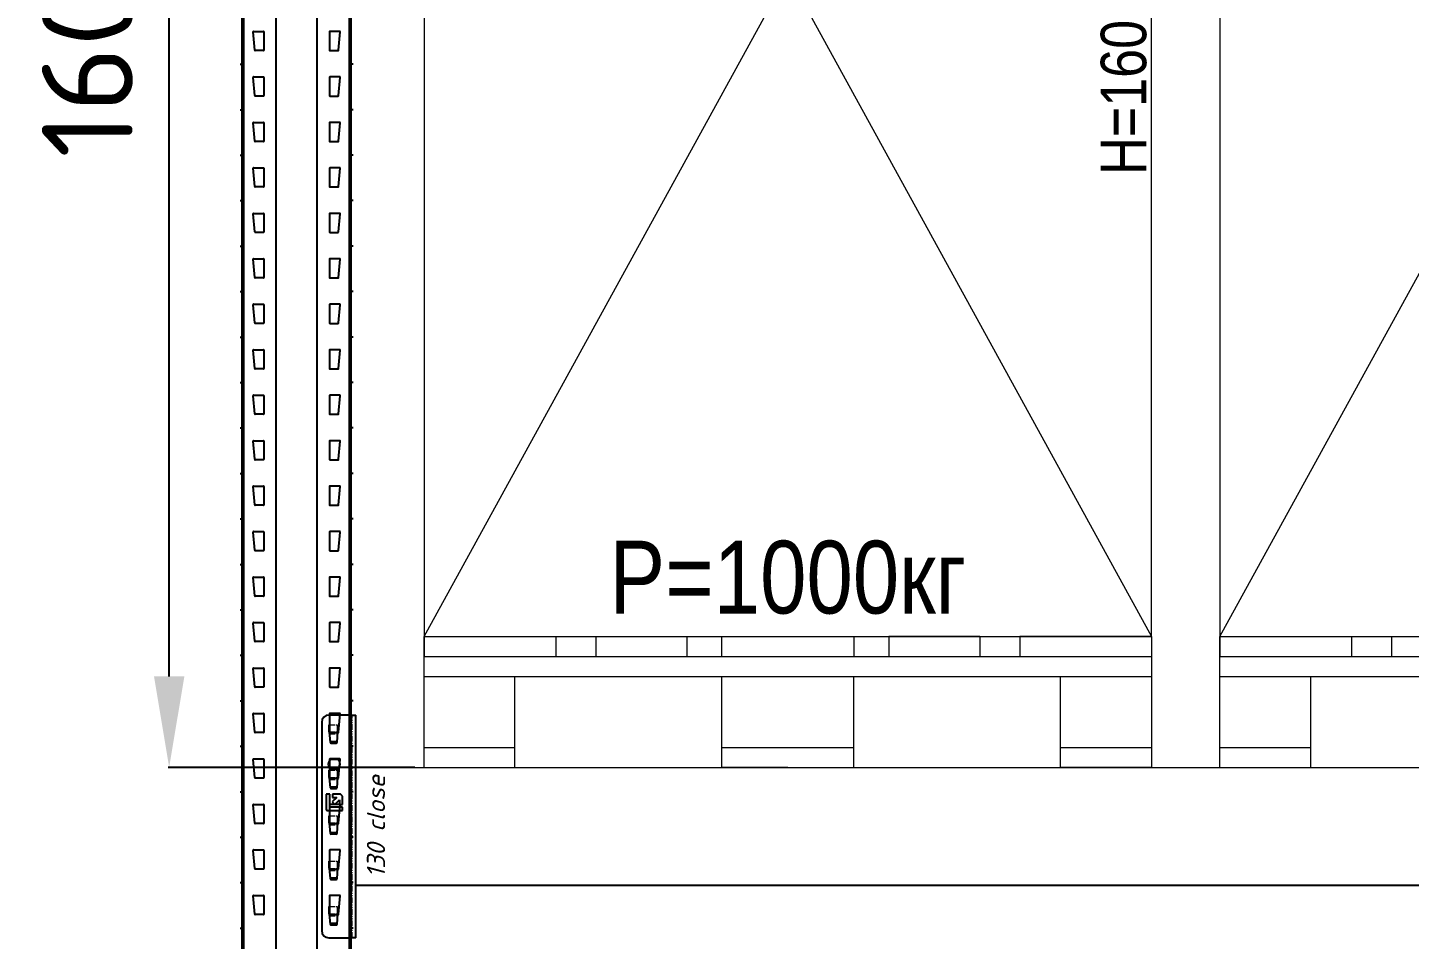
# Model space of a CAD drawing. Header units: millimetres. Extents: x 2140 to 223837, y 2113 to 170313.
# Drawn here: x 154076 to 155596, y 111532 to 112535 of the extents above; entities that cross this region are included whole.
import ezdxf

# ---------------------------------------------------------------- set-up
doc = ezdxf.new("R2010")
doc.units = ezdxf.units.MM
doc.linetypes.add('PHANTOM', pattern=[12.7, 6.35, -1.27, 1.27, -1.27, 1.27, -1.27])
doc.layers.add('0_ANNOT_Dimensions', color=7, linetype='Continuous')
doc.layers.add('2.Стойка', color=7, linetype='Continuous')
for name, color, linetype, lineweight in [('1.Балка', 5, 'Continuous', 0), ('20.Груз', 7, 'Continuous', 0), ('25.Размера', 7, 'Continuous', 0), ('37.Паллеты', 32, 'Continuous', 0), ('7.Поддон', 32, 'Continuous', 0)]:
    doc.layers.add(name, color=color, linetype=linetype, lineweight=lineweight)
doc.styles.add('Arial Narrow', font='ARIALN.TTF')
doc.styles.add('GOST', font='isocpeur.ttf')
doc.styles.get("Standard").update_dxf_attribs({"font": 'isocpeur.ttf'})
doc.styles.add('Курсив', font='isocpeui.ttf')
doc.dimstyles.new('100', dxfattribs={"dimtxt": 100, "dimasz": 100, "dimexe": 1, "dimexo": 10, "dimgap": 40, "dimtad": 1, "dimdec": 0, "dimzin": 0, "dimdsep": 46, "dimtxsty": 'Standard', "dimcen": 0.09, "dimadec": 0, "dimazin": 0, "dimtfac": 1, "dimtdec": 0, "dimtofl": 0, "dimtmove": 0, "dimatfit": 3, "dimfxl": 1, "dimtolj": 1, "dimtzin": 0, "dimarcsym": 0})
doc.dimstyles.new('80', dxfattribs={"dimtxt": 80, "dimasz": 80, "dimexe": 0.18, "dimexo": 0, "dimgap": 20, "dimtad": 1, "dimdec": 0, "dimzin": 0, "dimdsep": 46, "dimtxsty": 'Курсив', "dimcen": 0.09, "dimadec": 0, "dimazin": 0, "dimtfac": 1, "dimtdec": 0, "dimtofl": 0, "dimtmove": 0, "dimatfit": 3, "dimfxl": 0.18, "dimtolj": 1, "dimtzin": 0, "dimarcsym": 0})
doc.dimstyles.new('blok40', dxfattribs={"dimtxt": 40, "dimasz": 80, "dimexe": 0.18, "dimexo": 0, "dimgap": 5, "dimtad": 1, "dimtoh": 1, "dimdec": 0, "dimzin": 0, "dimdsep": 46, "dimtxsty": 'GOST', "dimblk": 'NONE', "dimcen": 0.09, "dimse1": 1, "dimse2": 1, "dimsd1": 1, "dimsd2": 1, "dimadec": 0, "dimazin": 0, "dimtfac": 1, "dimtdec": 0, "dimtofl": 0, "dimtmove": 0, "dimatfit": 2, "dimldrblk": 'NONE', "dimfxl": 0.18, "dimtolj": 1, "dimtzin": 0, "dimarcsym": 0})
doc.dimstyles.new('Рзм блок', dxfattribs={"dimtxt": 40, "dimasz": 80, "dimexe": 0.18, "dimexo": 0, "dimgap": 5, "dimtad": 1, "dimtoh": 1, "dimdec": 0, "dimzin": 0, "dimdsep": 46, "dimtxsty": 'Курсив', "dimblk": 'NONE', "dimcen": 0.09, "dimse1": 1, "dimse2": 1, "dimsd1": 1, "dimsd2": 1, "dimadec": 0, "dimazin": 0, "dimtfac": 1, "dimtdec": 0, "dimtofl": 0, "dimtmove": 0, "dimatfit": 2, "dimldrblk": 'NONE', "dimfxl": 0.18, "dimtolj": 1, "dimtzin": 0, "dimarcsym": 0})

# ---------------------------------------------------------------- blocks, each defined once
blk = doc.blocks.new('*U491')
at = {"layer": '2.Стойка', "color": 0, "linetype": 'ByBlock'}
for p, q in [((-120, 0), (-120, 12200)), ((-118, 0), (-118, 12200)), ((-82.7, 0), (-82.7, 12200)), ((-37.3, 0), (-37.3, 12200)), ((-2, 0), (-2, 12200)), ((0, 0), (0, 12200)), ((-106.1, 2780.5), (-108, 2800.5)), ((-107.5, 2801), (-96.5, 2801)), ((-96, 2800.5), (-96, 2780.5)), ((-24, 2800.5), (-24, 2780.5)), ((-12.5, 2801), (-23.5, 2801)), ((-13.9, 2780.5), (-12, 2800.5)), ((-120, 2770.5), (-118, 2770.5)), ((-96.5, 2780), (-105.6, 2780)), ((-23.5, 2780), (-14.4, 2780)), ((0, 2770.5), (-2, 2770.5)), ((-122, 2765), (-118, 2765)), ((-120, 2759.5), (-118, 2759.5)), ((-106.1, 2730.5), (-108, 2750.5)), ((-107.5, 2751), (-96.5, 2751)), ((-96, 2750.5), (-96, 2730.5)), ((-24, 2750.5), (-24, 2730.5)), ((-12.5, 2751), (-23.5, 2751)), ((-13.9, 2730.5), (-12, 2750.5)), ((2, 2765), (-2, 2765)), ((0, 2759.5), (-2, 2759.5)), ((-120, 2720.5), (-118, 2720.5)), ((-96.5, 2730), (-105.6, 2730)), ((-23.5, 2730), (-14.4, 2730)), ((0, 2720.5), (-2, 2720.5)), ((-122, 2715), (-118, 2715)), ((-120, 2709.5), (-118, 2709.5)), ((2, 2715), (-2, 2715)), ((0, 2709.5), (-2, 2709.5)), ((-106.1, 2680.5), (-108, 2700.5)), ((-107.5, 2701), (-96.5, 2701)), ((-96, 2700.5), (-96, 2680.5)), ((-24, 2700.5), (-24, 2680.5)), ((-12.5, 2701), (-23.5, 2701)), ((-13.9, 2680.5), (-12, 2700.5)), ((-96.5, 2680), (-105.6, 2680)), ((-23.5, 2680), (-14.4, 2680)), ((-122, 2665), (-118, 2665)), ((-120, 2670.5), (-118, 2670.5)), ((-120, 2659.5), (-118, 2659.5)), ((0, 2670.5), (-2, 2670.5)), ((2, 2665), (-2, 2665)), ((0, 2659.5), (-2, 2659.5)), ((-106.1, 2630.5), (-108, 2650.5)), ((-107.5, 2651), (-96.5, 2651)), ((-96, 2650.5), (-96, 2630.5)), ((-24, 2650.5), (-24, 2630.5)), ((-12.5, 2651), (-23.5, 2651)), ((-13.9, 2630.5), (-12, 2650.5)), ((-96.5, 2630), (-105.6, 2630)), ((-23.5, 2630), (-14.4, 2630)), ((-122, 2615), (-118, 2615)), ((-120, 2620.5), (-118, 2620.5)), ((0, 2620.5), (-2, 2620.5)), ((2, 2615), (-2, 2615)), ((-120, 2609.5), (-118, 2609.5)), ((-106.1, 2580.5), (-108, 2600.5)), ((-107.5, 2601), (-96.5, 2601)), ((-96, 2600.5), (-96, 2580.5)), ((-24, 2600.5), (-24, 2580.5)), ((-12.5, 2601), (-23.5, 2601)), ((-13.9, 2580.5), (-12, 2600.5)), ((0, 2609.5), (-2, 2609.5)), ((-120, 2570.5), (-118, 2570.5)), ((-96.5, 2580), (-105.6, 2580)), ((-23.5, 2580), (-14.4, 2580)), ((0, 2570.5), (-2, 2570.5)), ((-122, 2565), (-118, 2565)), ((-120, 2559.5), (-118, 2559.5)), ((2, 2565), (-2, 2565)), ((0, 2559.5), (-2, 2559.5)), ((-106.1, 2530.5), (-108, 2550.5)), ((-107.5, 2551), (-96.5, 2551)), ((-96, 2550.5), (-96, 2530.5)), ((-24, 2550.5), (-24, 2530.5)), ((-12.5, 2551), (-23.5, 2551)), ((-13.9, 2530.5), (-12, 2550.5)), ((-96.5, 2530), (-105.6, 2530)), ((-23.5, 2530), (-14.4, 2530)), ((-122, 2515), (-118, 2515)), ((-120, 2520.5), (-118, 2520.5)), ((-120, 2509.5), (-118, 2509.5)), ((0, 2520.5), (-2, 2520.5)), ((2, 2515), (-2, 2515)), ((0, 2509.5), (-2, 2509.5)), ((-106.1, 2480.5), (-108, 2500.5)), ((-107.5, 2501), (-96.5, 2501)), ((-96, 2500.5), (-96, 2480.5)), ((-24, 2500.5), (-24, 2480.5)), ((-12.5, 2501), (-23.5, 2501)), ((-13.9, 2480.5), (-12, 2500.5)), ((-96.5, 2480), (-105.6, 2480)), ((-23.5, 2480), (-14.4, 2480)), ((-122, 2465), (-118, 2465)), ((-120, 2470.5), (-118, 2470.5)), ((0, 2470.5), (-2, 2470.5)), ((2, 2465), (-2, 2465)), ((-120, 2459.5), (-118, 2459.5)), ((-106.1, 2430.5), (-108, 2450.5)), ((-107.5, 2451), (-96.5, 2451)), ((-96, 2450.5), (-96, 2430.5)), ((-24, 2450.5), (-24, 2430.5)), ((-12.5, 2451), (-23.5, 2451)), ((-13.9, 2430.5), (-12, 2450.5)), ((0, 2459.5), (-2, 2459.5)), ((-120, 2420.5), (-118, 2420.5)), ((-96.5, 2430), (-105.6, 2430)), ((-23.5, 2430), (-14.4, 2430)), ((0, 2420.5), (-2, 2420.5)), ((-122, 2415), (-118, 2415)), ((-120, 2409.5), (-118, 2409.5)), ((-107.5, 2401), (-96.5, 2401)), ((-12.5, 2401), (-23.5, 2401)), ((2, 2415), (-2, 2415)), ((0, 2409.5), (-2, 2409.5)), ((-106.1, 2380.5), (-108, 2400.5)), ((-96, 2400.5), (-96, 2380.5)), ((-24, 2400.5), (-24, 2380.5)), ((-13.9, 2380.5), (-12, 2400.5)), ((-120, 2370.5), (-118, 2370.5)), ((-96.5, 2380), (-105.6, 2380)), ((-23.5, 2380), (-14.4, 2380)), ((0, 2370.5), (-2, 2370.5)), ((-122, 2365), (-118, 2365)), ((-120, 2359.5), (-118, 2359.5)), ((2, 2365), (-2, 2365)), ((0, 2359.5), (-2, 2359.5)), ((-106.1, 2330.5), (-108, 2350.5)), ((-107.5, 2351), (-96.5, 2351)), ((-96, 2350.5), (-96, 2330.5)), ((-24, 2350.5), (-24, 2330.5)), ((-12.5, 2351), (-23.5, 2351)), ((-13.9, 2330.5), (-12, 2350.5)), ((-96.5, 2330), (-105.6, 2330)), ((-23.5, 2330), (-14.4, 2330)), ((-122, 2315), (-118, 2315)), ((-120, 2320.5), (-118, 2320.5)), ((-120, 2309.5), (-118, 2309.5)), ((0, 2320.5), (-2, 2320.5)), ((2, 2315), (-2, 2315)), ((0, 2309.5), (-2, 2309.5)), ((-106.1, 2280.5), (-108, 2300.5)), ((-107.5, 2301), (-96.5, 2301)), ((-96, 2300.5), (-96, 2280.5)), ((-24, 2300.5), (-24, 2280.5)), ((-12.5, 2301), (-23.5, 2301)), ((-13.9, 2280.5), (-12, 2300.5)), ((-96.5, 2280), (-105.6, 2280)), ((-23.5, 2280), (-14.4, 2280)), ((-122, 2265), (-118, 2265)), ((-120, 2270.5), (-118, 2270.5)), ((0, 2270.5), (-2, 2270.5)), ((2, 2265), (-2, 2265)), ((-120, 2259.5), (-118, 2259.5)), ((-106.1, 2230.5), (-108, 2250.5)), ((-107.5, 2251), (-96.5, 2251)), ((-96, 2250.5), (-96, 2230.5)), ((-24, 2250.5), (-24, 2230.5)), ((-12.5, 2251), (-23.5, 2251)), ((-13.9, 2230.5), (-12, 2250.5)), ((0, 2259.5), (-2, 2259.5)), ((-120, 2220.5), (-118, 2220.5)), ((-96.5, 2230), (-105.6, 2230)), ((-23.5, 2230), (-14.4, 2230)), ((0, 2220.5), (-2, 2220.5)), ((-122, 2215), (-118, 2215)), ((-120, 2209.5), (-118, 2209.5)), ((2, 2215), (-2, 2215)), ((0, 2209.5), (-2, 2209.5)), ((-106.1, 2180.5), (-108, 2200.5)), ((-107.5, 2201), (-96.5, 2201)), ((-96, 2200.5), (-96, 2180.5)), ((-24, 2200.5), (-24, 2180.5)), ((-12.5, 2201), (-23.5, 2201)), ((-13.9, 2180.5), (-12, 2200.5)), ((-96.5, 2180), (-105.6, 2180)), ((-23.5, 2180), (-14.4, 2180)), ((-122, 2165), (-118, 2165)), ((-120, 2170.5), (-118, 2170.5)), ((-120, 2159.5), (-118, 2159.5)), ((0, 2170.5), (-2, 2170.5)), ((2, 2165), (-2, 2165)), ((0, 2159.5), (-2, 2159.5)), ((-106.1, 2130.5), (-108, 2150.5)), ((-107.5, 2151), (-96.5, 2151)), ((-96, 2150.5), (-96, 2130.5)), ((-24, 2150.5), (-24, 2130.5)), ((-12.5, 2151), (-23.5, 2151)), ((-13.9, 2130.5), (-12, 2150.5)), ((-96.5, 2130), (-105.6, 2130)), ((-23.5, 2130), (-14.4, 2130)), ((-122, 2115), (-118, 2115)), ((-120, 2120.5), (-118, 2120.5)), ((0, 2120.5), (-2, 2120.5)), ((2, 2115), (-2, 2115)), ((-120, 2109.5), (-118, 2109.5)), ((-106.1, 2080.5), (-108, 2100.5)), ((-107.5, 2101), (-96.5, 2101)), ((-96, 2100.5), (-96, 2080.5)), ((-24, 2100.5), (-24, 2080.5)), ((-12.5, 2101), (-23.5, 2101)), ((-13.9, 2080.5), (-12, 2100.5)), ((0, 2109.5), (-2, 2109.5)), ((-120, 2070.5), (-118, 2070.5)), ((-96.5, 2080), (-105.6, 2080)), ((-23.5, 2080), (-14.4, 2080)), ((0, 2070.5), (-2, 2070.5)), ((-122, 2065), (-118, 2065)), ((-120, 2059.5), (-118, 2059.5)), ((2, 2065), (-2, 2065)), ((0, 2059.5), (-2, 2059.5)), ((-106.1, 2030.5), (-108, 2050.5)), ((-107.5, 2051), (-96.5, 2051)), ((-96, 2050.5), (-96, 2030.5)), ((-24, 2050.5), (-24, 2030.5)), ((-12.5, 2051), (-23.5, 2051)), ((-13.9, 2030.5), (-12, 2050.5)), ((-96.5, 2030), (-105.6, 2030)), ((-23.5, 2030), (-14.4, 2030)), ((-122, 2015), (-118, 2015)), ((-120, 2020.5), (-118, 2020.5)), ((-120, 2009.5), (-118, 2009.5)), ((0, 2020.5), (-2, 2020.5)), ((2, 2015), (-2, 2015)), ((0, 2009.5), (-2, 2009.5)), ((-106.1, 1980.5), (-108, 2000.5)), ((-107.5, 2001), (-96.5, 2001)), ((-96, 2000.5), (-96, 1980.5)), ((-24, 2000.5), (-24, 1980.5)), ((-12.5, 2001), (-23.5, 2001)), ((-13.9, 1980.5), (-12, 2000.5)), ((-96.5, 1980), (-105.6, 1980)), ((-23.5, 1980), (-14.4, 1980)), ((-122, 1965), (-118, 1965)), ((-120, 1970.5), (-118, 1970.5)), ((0, 1970.5), (-2, 1970.5)), ((2, 1965), (-2, 1965)), ((-120, 1959.5), (-118, 1959.5)), ((-106.1, 1930.5), (-108, 1950.5)), ((-107.5, 1951), (-96.5, 1951)), ((-96, 1950.5), (-96, 1930.5)), ((-24, 1950.5), (-24, 1930.5)), ((-12.5, 1951), (-23.5, 1951)), ((-13.9, 1930.5), (-12, 1950.5)), ((0, 1959.5), (-2, 1959.5)), ((-96.5, 1930), (-105.6, 1930)), ((-23.5, 1930), (-14.4, 1930)), ((-122, 1915), (-118, 1915)), ((-120, 1920.5), (-118, 1920.5)), ((0, 1920.5), (-2, 1920.5)), ((2, 1915), (-2, 1915)), ((-120, 1909.5), (-118, 1909.5)), ((-106.1, 1880.5), (-108, 1900.5)), ((-107.5, 1901), (-96.5, 1901)), ((-96, 1900.5), (-96, 1880.5)), ((-24, 1900.5), (-24, 1880.5)), ((-12.5, 1901), (-23.5, 1901)), ((-13.9, 1880.5), (-12, 1900.5)), ((0, 1909.5), (-2, 1909.5)), ((-120, 1870.5), (-118, 1870.5)), ((-96.5, 1880), (-105.6, 1880)), ((-23.5, 1880), (-14.4, 1880)), ((0, 1870.5), (-2, 1870.5)), ((-122, 1865), (-118, 1865)), ((-120, 1859.5), (-118, 1859.5)), ((2, 1865), (-2, 1865)), ((0, 1859.5), (-2, 1859.5)), ((-106.1, 1830.5), (-108, 1850.5)), ((-107.5, 1851), (-96.5, 1851)), ((-96, 1850.5), (-96, 1830.5)), ((-24, 1850.5), (-24, 1830.5)), ((-12.5, 1851), (-23.5, 1851)), ((-13.9, 1830.5), (-12, 1850.5)), ((-96.5, 1830), (-105.6, 1830)), ((-23.5, 1830), (-14.4, 1830)), ((-122, 1815), (-118, 1815)), ((-120, 1820.5), (-118, 1820.5)), ((-120, 1809.5), (-118, 1809.5)), ((0, 1820.5), (-2, 1820.5)), ((2, 1815), (-2, 1815)), ((0, 1809.5), (-2, 1809.5))]:
    blk.add_line(p, q, dxfattribs=at)
for centre, start, end in [((-107.5, 2800.5), 90, 185.4403), ((-96.5, 2800.5), 0, 90), ((-23.5, 2800.5), 90, 180), ((-12.5, 2800.5), 354.5597, 90), ((-105.6, 2780.5), 185.4403, 270), ((-96.5, 2780.5), 270, 0), ((-23.5, 2780.5), 180, 270), ((-14.4, 2780.5), 270, 354.5597), ((-107.5, 2750.5), 90, 185.4403), ((-96.5, 2750.5), 0, 90), ((-23.5, 2750.5), 90, 180), ((-12.5, 2750.5), 354.5597, 90), ((-105.6, 2730.5), 185.4403, 270), ((-96.5, 2730.5), 270, 0), ((-23.5, 2730.5), 180, 270), ((-14.4, 2730.5), 270, 354.5597), ((-107.5, 2700.5), 90, 185.4403), ((-96.5, 2700.5), 0, 90), ((-23.5, 2700.5), 90, 180), ((-12.5, 2700.5), 354.5597, 90), ((-105.6, 2680.5), 185.4403, 270), ((-96.5, 2680.5), 270, 0), ((-23.5, 2680.5), 180, 270), ((-14.4, 2680.5), 270, 354.5597), ((-107.5, 2650.5), 90, 185.4403), ((-96.5, 2650.5), 0, 90), ((-23.5, 2650.5), 90, 180), ((-12.5, 2650.5), 354.5597, 90), ((-105.6, 2630.5), 185.4403, 270), ((-96.5, 2630.5), 270, 0), ((-23.5, 2630.5), 180, 270), ((-14.4, 2630.5), 270, 354.5597), ((-107.5, 2600.5), 90, 185.4403), ((-96.5, 2600.5), 0, 90), ((-23.5, 2600.5), 90, 180), ((-12.5, 2600.5), 354.5597, 90), ((-105.6, 2580.5), 185.4403, 270), ((-96.5, 2580.5), 270, 0), ((-23.5, 2580.5), 180, 270), ((-14.4, 2580.5), 270, 354.5597), ((-107.5, 2550.5), 90, 185.4403), ((-96.5, 2550.5), 0, 90), ((-23.5, 2550.5), 90, 180), ((-12.5, 2550.5), 354.5597, 90), ((-105.6, 2530.5), 185.4403, 270), ((-96.5, 2530.5), 270, 0), ((-23.5, 2530.5), 180, 270), ((-14.4, 2530.5), 270, 354.5597), ((-107.5, 2500.5), 90, 185.4403), ((-96.5, 2500.5), 0, 90), ((-23.5, 2500.5), 90, 180), ((-12.5, 2500.5), 354.5597, 90), ((-105.6, 2480.5), 185.4403, 270), ((-96.5, 2480.5), 270, 0), ((-23.5, 2480.5), 180, 270), ((-14.4, 2480.5), 270, 354.5597), ((-107.5, 2450.5), 90, 185.4403), ((-96.5, 2450.5), 0, 90), ((-23.5, 2450.5), 90, 180), ((-12.5, 2450.5), 354.5597, 90), ((-105.6, 2430.5), 185.4403, 270), ((-96.5, 2430.5), 270, 0), ((-23.5, 2430.5), 180, 270), ((-14.4, 2430.5), 270, 354.5597), ((-107.5, 2400.5), 90, 185.4403), ((-96.5, 2400.5), 0, 90), ((-23.5, 2400.5), 90, 180), ((-12.5, 2400.5), 354.5597, 90), ((-105.6, 2380.5), 185.4403, 270), ((-96.5, 2380.5), 270, 0), ((-23.5, 2380.5), 180, 270), ((-14.4, 2380.5), 270, 354.5597), ((-107.5, 2350.5), 90, 185.4403), ((-96.5, 2350.5), 0, 90), ((-23.5, 2350.5), 90, 180), ((-12.5, 2350.5), 354.5597, 90), ((-105.6, 2330.5), 185.4403, 270), ((-96.5, 2330.5), 270, 0), ((-23.5, 2330.5), 180, 270), ((-14.4, 2330.5), 270, 354.5597), ((-107.5, 2300.5), 90, 185.4403), ((-96.5, 2300.5), 0, 90), ((-23.5, 2300.5), 90, 180), ((-12.5, 2300.5), 354.5597, 90), ((-105.6, 2280.5), 185.4403, 270), ((-96.5, 2280.5), 270, 0), ((-23.5, 2280.5), 180, 270), ((-14.4, 2280.5), 270, 354.5597), ((-107.5, 2250.5), 90, 185.4403), ((-96.5, 2250.5), 0, 90), ((-23.5, 2250.5), 90, 180), ((-12.5, 2250.5), 354.5597, 90), ((-105.6, 2230.5), 185.4403, 270), ((-96.5, 2230.5), 270, 0), ((-23.5, 2230.5), 180, 270), ((-14.4, 2230.5), 270, 354.5597), ((-107.5, 2200.5), 90, 185.4403), ((-96.5, 2200.5), 0, 90), ((-23.5, 2200.5), 90, 180), ((-12.5, 2200.5), 354.5597, 90), ((-105.6, 2180.5), 185.4403, 270), ((-96.5, 2180.5), 270, 0), ((-23.5, 2180.5), 180, 270), ((-14.4, 2180.5), 270, 354.5597), ((-107.5, 2150.5), 90, 185.4403), ((-96.5, 2150.5), 0, 90), ((-23.5, 2150.5), 90, 180), ((-12.5, 2150.5), 354.5597, 90), ((-105.6, 2130.5), 185.4403, 270), ((-96.5, 2130.5), 270, 0), ((-23.5, 2130.5), 180, 270), ((-14.4, 2130.5), 270, 354.5597), ((-107.5, 2100.5), 90, 185.4403), ((-96.5, 2100.5), 0, 90), ((-23.5, 2100.5), 90, 180), ((-12.5, 2100.5), 354.5597, 90), ((-105.6, 2080.5), 185.4403, 270), ((-96.5, 2080.5), 270, 0), ((-23.5, 2080.5), 180, 270), ((-14.4, 2080.5), 270, 354.5597), ((-107.5, 2050.5), 90, 185.4403), ((-96.5, 2050.5), 0, 90), ((-23.5, 2050.5), 90, 180), ((-12.5, 2050.5), 354.5597, 90), ((-105.6, 2030.5), 185.4403, 270), ((-96.5, 2030.5), 270, 0), ((-23.5, 2030.5), 180, 270), ((-14.4, 2030.5), 270, 354.5597), ((-107.5, 2000.5), 90, 185.4403), ((-96.5, 2000.5), 0, 90), ((-23.5, 2000.5), 90, 180), ((-12.5, 2000.5), 354.5597, 90), ((-105.6, 1980.5), 185.4403, 270), ((-96.5, 1980.5), 270, 0), ((-23.5, 1980.5), 180, 270), ((-14.4, 1980.5), 270, 354.5597), ((-107.5, 1950.5), 90, 185.4403), ((-96.5, 1950.5), 0, 90), ((-23.5, 1950.5), 90, 180), ((-12.5, 1950.5), 354.5597, 90), ((-105.6, 1930.5), 185.4403, 270), ((-96.5, 1930.5), 270, 0), ((-23.5, 1930.5), 180, 270), ((-14.4, 1930.5), 270, 354.5597), ((-107.5, 1900.5), 90, 185.4403), ((-96.5, 1900.5), 0, 90), ((-23.5, 1900.5), 90, 180), ((-12.5, 1900.5), 354.5597, 90), ((-105.6, 1880.5), 185.4403, 270), ((-96.5, 1880.5), 270, 0), ((-23.5, 1880.5), 180, 270), ((-14.4, 1880.5), 270, 354.5597), ((-107.5, 1850.5), 90, 185.4403), ((-96.5, 1850.5), 0, 90), ((-23.5, 1850.5), 90, 180), ((-12.5, 1850.5), 354.5597, 90), ((-105.6, 1830.5), 185.4403, 270), ((-96.5, 1830.5), 270, 0), ((-23.5, 1830.5), 180, 270), ((-14.4, 1830.5), 270, 354.5597)]:
    blk.add_arc(centre, 0.5, start, end, dxfattribs=at)
blk = doc.blocks.new('*D436')
at = {"layer": 'Defpoints', "color": 0, "transparency": 16777216}
for p in [(5, -23.2), (42.2, -23.2), (5, -153.2)]:
    blk.add_point(p, dxfattribs=at)
at = {"layer": '0_ANNOT_Dimensions', "color": 0, "transparency": 16777216, "insert": (27.2, -88.2), "char_height": 20, "attachment_point": 5, "rotation": 90, "style": 'Курсив'}
blk.add_mtext('\\A1;130 close', dxfattribs=at)
blk = doc.blocks.new('_None')
blk = doc.blocks.new('поддон')
at = {"layer": '7.Поддон', "color": 0, "linetype": 'ByBlock'}
for p, q in [((0, 0), (0, 144)), ((0, 144), (0, 122)), ((0, 144), (145, 144)), ((145, 144), (145, 122)), ((189, 144), (289, 144)), ((189, 144), (189, 122)), ((289, 144), (289, 122)), ((327.5, 122), (327.5, 144)), ((327.5, 144), (472.5, 144)), ((472.5, 144), (472.5, 122)), ((611, 144), (511, 144)), ((511, 144), (511, 122)), ((611, 144), (611, 122)), ((800, 144), (655, 144)), ((655, 144), (655, 122)), ((800, 144), (800, 0)), ((0, 122), (800, 122)), ((0, 100), (800, 100)), ((100, 0), (100, 100)), ((327.5, 0), (327.5, 100)), ((472.5, 0), (472.5, 100)), ((700, 0), (700, 100)), ((0, 22), (100, 22)), ((327.5, 22), (472.5, 22)), ((700, 22), (800, 22)), ((0, 0), (100, 0)), ((400, 0), (327.5, 0)), ((400, 0), (472.5, 0)), ((800, 0), (700, 0))]:
    blk.add_line(p, q, dxfattribs=at)
blk = doc.blocks.new('*D1070')
at = {"layer": 'Defpoints', "color": 0, "linetype": 'ByBlock', "transparency": 16777216}
for p in [(475, 1000, 0), (475, 0, 0), (475, 0)]:
    blk.add_point(p, dxfattribs=at)
at = {"layer": '25.Размера', "color": 0, "linetype": 'ByBlock', "transparency": 16777216, "insert": (475, 208.6), "char_height": 80, "attachment_point": 5, "style": 'Arial Narrow'}
blk.add_mtext('\\A1;Р=1000кг', dxfattribs=at)
blk = doc.blocks.new('*D1075')
at = {"layer": 'Defpoints', "color": 0, "linetype": 'ByBlock', "transparency": 16777216}
for p in [(875, 1600), (875, 1600), (875, 0)]:
    blk.add_point(p, dxfattribs=at)
at = {"layer": '25.Размера', "color": 0, "linetype": 'ByBlock', "transparency": 16777216, "insert": (844.5, 800), "char_height": 50, "attachment_point": 5, "rotation": 90, "style": 'Arial Narrow'}
blk.add_mtext('\\A1;Н=1600 мм', dxfattribs=at)
blk = doc.blocks.new('*D1089')
at = {"layer": '0_ANNOT_Dimensions', "color": 0, "lineweight": -2, "transparency": 16777216}
for p, q in [((154502.2, 113321.3), (154231, 113321.3)), ((154232, 111821.3), (154232, 113221.3)), ((154502.2, 111721.3), (154231, 111721.3))]:
    blk.add_line(p, q, dxfattribs=at)
at = {"layer": '0_ANNOT_Dimensions', "color": 0, "transparency": 16777216}
for points in [[(154215.3, 113221.3), (154248.7, 113221.3), (154232, 113321.3)], [(154215.3, 111821.3), (154248.7, 111821.3), (154232, 111721.3)]]:
    blk.add_solid(points, dxfattribs=at)
at = {"layer": 'Defpoints', "color": 0, "transparency": 16777216}
for p in [(154232, 113321.3), (154512.2, 113321.3), (154512.2, 111721.3)]:
    blk.add_point(p, dxfattribs=at)
at = {"layer": '0_ANNOT_Dimensions', "color": 0, "transparency": 16777216, "insert": (154142, 112521.3), "char_height": 100, "attachment_point": 5, "rotation": 90}
blk.add_mtext('\\A1;1600', dxfattribs=at)
blk = doc.blocks.new('*U432')
at = {"layer": '1.Балка', "color": 0, "linetype": 'Continuous', "lineweight": 25}
for p, q in [((-2.5, 34.3), (-24.5, 34.3)), ((-2.5, 34.3), (5, 34.3)), ((5, -210.7), (5, 34.3)), ((-32.5, 26.3), (-32.5, -202.7)), ((-24.2, 15.8), (-24.2, 23.6)), ((-24.2, 15.8), (-23.2, 4.4)), ((-15.6, 4.4), (-14.6, 15.8)), ((-14.6, 15.8), (-14.6, 23.6)), ((-22.4, 5.3), (-16.4, 5.3)), ((-22.2, 3.5), (-16.6, 3.5)), ((-14.9, -14.7), (-22.5, -14.7)), ((-24.2, -34.2), (-24.2, -26.4)), ((-22.5, -24.7), (-14.9, -24.7)), ((-14.6, -34.2), (-14.6, -26.4)), ((-24.2, -34.2), (-23.2, -45.6)), ((-22.4, -44.7), (-16.4, -44.7)), ((-15.6, -45.6), (-14.6, -34.2)), ((-27.5, -52.7), (-27.5, -69.2)), ((-23.7, -52.7), (-27.5, -52.7)), ((-23.7, -66.9), (-23.7, -52.7)), ((-22.2, -46.5), (-16.6, -46.5)), ((-15.8, -56.2), (-20.9, -61.2)), ((-11.7, -52.7), (-20.7, -52.7)), ((-20.7, -52.7), (-20.7, -56.2)), ((-20.7, -56.2), (-15.8, -56.2)), ((-18, -64), (-13, -59)), ((-13, -59), (-13, -63.9)), ((-9.5, -54.9), (-11.7, -52.7)), ((-9.5, -63.9), (-9.5, -54.9)), ((-26, -70.7), (-9.5, -70.7)), ((-9.5, -66.9), (-23.7, -66.9)), ((-20.9, -61.2), (-18, -64)), ((-13, -63.9), (-9.5, -63.9)), ((-9.5, -70.7), (-9.5, -66.9)), ((-24.2, -84.2), (-24.2, -76.4)), ((-24.2, -84.2), (-23.2, -95.6)), ((-15.6, -95.6), (-14.6, -84.2)), ((-14.6, -84.2), (-14.6, -76.4)), ((-22.4, -94.7), (-16.4, -94.7)), ((-22.2, -96.5), (-16.6, -96.5)), ((-24.2, -134.2), (-24.2, -126.4)), ((-24.2, -134.2), (-23.2, -145.6)), ((-15.6, -145.6), (-14.6, -134.2)), ((-14.6, -134.2), (-14.6, -126.4)), ((-22.4, -144.7), (-16.4, -144.7)), ((-22.2, -146.5), (-16.6, -146.5)), ((2705, -153.2), (5, -153.2)), ((-24.2, -184.2), (-24.2, -176.4)), ((-14.6, -184.2), (-14.6, -176.4)), ((-24.2, -184.2), (-23.2, -195.6)), ((-22.4, -194.7), (-16.4, -194.7)), ((-22.2, -196.5), (-16.6, -196.5)), ((-15.6, -195.6), (-14.6, -184.2)), ((-24.5, -210.7), (-2.5, -210.7)), ((5, -210.7), (-2.5, -210.7))]:
    blk.add_line(p, q, dxfattribs=at)
at = {"layer": '1.Балка', "color": 0, "linetype": 'PHANTOM', "lineweight": 18}
for p, q in [((1, -210.7), (1, 34.3)), ((-24.2, 23.6), (-14.6, 23.6)), ((-24.2, 15.7), (-14.6, 15.7)), ((-24.1, 14.7), (-14.7, 14.7)), ((-24, 13.5), (-14.8, 13.5)), ((-24.2, -26.4), (-14.6, -26.4)), ((-24.2, -34.3), (-14.6, -34.3)), ((-24.1, -35.3), (-14.7, -35.3)), ((-24, -36.5), (-14.8, -36.5)), ((-24.2, -76.4), (-14.6, -76.4)), ((-24.2, -84.3), (-14.6, -84.3)), ((-24.1, -85.3), (-14.7, -85.3)), ((-24, -86.5), (-14.8, -86.5)), ((-24.2, -126.4), (-14.6, -126.4)), ((-24.2, -134.3), (-14.6, -134.3)), ((-24.1, -135.3), (-14.7, -135.3)), ((-24, -136.5), (-14.8, -136.5)), ((-24.2, -176.4), (-14.6, -176.4)), ((-24.2, -184.3), (-14.6, -184.3)), ((-24.1, -185.3), (-14.7, -185.3)), ((-24, -186.5), (-14.8, -186.5))]:
    blk.add_line(p, q, dxfattribs=at)
at = {"layer": '1.Балка', "color": 0}
blk.add_line((5, -23.2), (2705, -23.2), dxfattribs=at)
at = {"layer": '1.Балка', "color": 0, "linetype": 'Continuous', "lineweight": 25}
for centre, radius, start, end in [((-24.5, 26.3), 8, 90.0003, 179.9996), ((-22.4, 6.3), 0.99, 185.9117, 270.8038), ((-22.2, 4.5), 1.03, 183.6643, 268.5085), ((-22.2, 4.5), 1, 184.9955, 270.0045), ((-16.6, 4.5), 1.03, 271.4915, 356.3357), ((-16.6, 4.5), 1, 270.0014, 354.9985), ((-16.4, 6.3), 0.99, 269.1962, 354.0883), ((-19.2, -19.7), 6, 123.5568, 236.4432), ((-18.2, -19.7), 6, 303.5568, 56.4432), ((-22.4, -43.7), 0.99, 185.9116, 270.8034), ((-22.2, -45.5), 1.03, 183.6646, 268.5085), ((-16.6, -45.5), 1.03, 271.4915, 356.3354), ((-16.4, -43.7), 0.99, 269.1966, 354.0884), ((-22.2, -45.5), 1, 184.9955, 270.0045), ((-16.6, -45.5), 1, 270.0014, 354.9985), ((-26, -69.2), 1.5, 180.0004, 270), ((-22.4, -93.7), 0.99, 185.9118, 270.8034), ((-22.2, -95.5), 1.03, 183.6645, 268.5084), ((-22.2, -95.5), 1, 184.9956, 270.0045), ((-16.6, -95.5), 1.03, 271.4916, 356.3355), ((-16.6, -95.5), 1, 270.0014, 354.9985), ((-16.4, -93.7), 0.99, 269.1966, 354.0882), ((-22.4, -143.7), 0.99, 185.9119, 270.8034), ((-22.2, -145.5), 1.03, 183.6645, 268.5083), ((-22.2, -145.5), 1, 184.9955, 270.0045), ((-16.6, -145.5), 1.03, 271.4917, 356.3355), ((-16.6, -145.5), 1, 270.0014, 354.9985), ((-16.4, -143.7), 0.99, 269.1966, 354.0881), ((-22.4, -193.7), 0.99, 185.9116, 270.8034), ((-22.2, -195.5), 1.03, 183.6643, 268.5085), ((-22.2, -195.5), 1, 184.9955, 270.0045), ((-16.6, -195.5), 1.03, 271.4915, 356.3357), ((-16.6, -195.5), 1, 270.0014, 354.9985), ((-16.4, -193.7), 0.99, 269.1966, 354.0884), ((-24.5, -202.7), 8, 180.0004, 269.9997)]:
    blk.add_arc(centre, radius, start, end, dxfattribs=at)
at = {"layer": '0_ANNOT_Dimensions', "color": 0}
dim = blk.add_linear_dim(base=(42.2, -23.2), p1=(5, -153.2), p2=(5, -23.2), angle=90, text='<> close', dimstyle='Рзм блок', override={"dimtxt": 20}, dxfattribs=at)
dim.commit()
dim.dimension.update_dxf_attribs({"geometry": '*D436', "text_midpoint": (42.2, -88.2), "dimtype": 128})
blk = doc.blocks.new('*U1069')
at = {"layer": '20.Груз', "color": 0, "linetype": 'ByBlock'}
for p, q in [((75, 1600), (875, 144)), ((75, 144), (875, 1600)), ((950, 144), (1750, 1600))]:
    blk.add_line(p, q, dxfattribs=at)
for points in [[(75, 144), (875, 144), (875, 1600), (75, 1600)], [(950, 144), (1750, 144), (1750, 1600), (950, 1600)]]:
    blk.add_lwpolyline(points, close=True, dxfattribs=at)
at = {"layer": '7.Поддон', "color": 0, "linetype": 'ByBlock'}
for p in [(75, 0), (950, 0)]:
    blk.add_blockref('поддон', p, dxfattribs=at)
at = {"layer": '25.Размера', "color": 0, "linetype": 'ByBlock'}
dim = blk.add_linear_dim(base=(875, 1600), p1=(875, 0), p2=(875, 1600), angle=90, text='Н=<> мм', dimstyle='blok40', override={"dimtxt": 50, "dimtxsty": 'Arial Narrow'}, dxfattribs=at)
dim.commit()
dim.dimension.update_dxf_attribs({"geometry": '*D1075', "text_midpoint": (844.5, 800)})
dim = blk.add_linear_dim(base=(475, 0, 0), p1=(475, 1000), p2=(475, 0), angle=90, text='Р=<>кг', dimstyle='80', override={"dimtih": 1, "dimtxsty": 'Arial Narrow', "dimse1": 1, "dimse2": 1, "dimsd1": 1, "dimsd2": 1, "dimtmove": 2}, dxfattribs=at)
dim.commit()
dim.dimension.update_dxf_attribs({"geometry": '*D1070', "text_midpoint": (475, 208.6, 0), "dimtype": 160})

msp = doc.modelspace()

# ---------------------------------------------------------------- block references
at = {"layer": '1.Балка', "color": 1}
msp.add_blockref('*U432', (154432.2, 111744.5), dxfattribs=at)
at = {"layer": '2.Стойка', "color": 0}
msp.add_blockref('*U491', (154432.2, 109729.5), dxfattribs=at)
at = {"layer": '37.Паллеты', "color": 5, "lineweight": 0}
msp.add_blockref('*U1069', (154437.2, 111721.3), dxfattribs=at)

# ---------------------------------------------------------------- dimensions: what is measured, and where the dimension line sits
at = {"layer": '0_ANNOT_Dimensions'}
dim = msp.add_linear_dim(base=(154232, 113321.3), p1=(154512.2, 111721.3), p2=(154512.2, 113321.3), angle=90, dimstyle='100', dxfattribs=at)
dim.commit()
dim.dimension.update_dxf_attribs({"geometry": '*D1089', "text_midpoint": (154142, 112521.3)})

doc.saveas('drawing.dxf')
